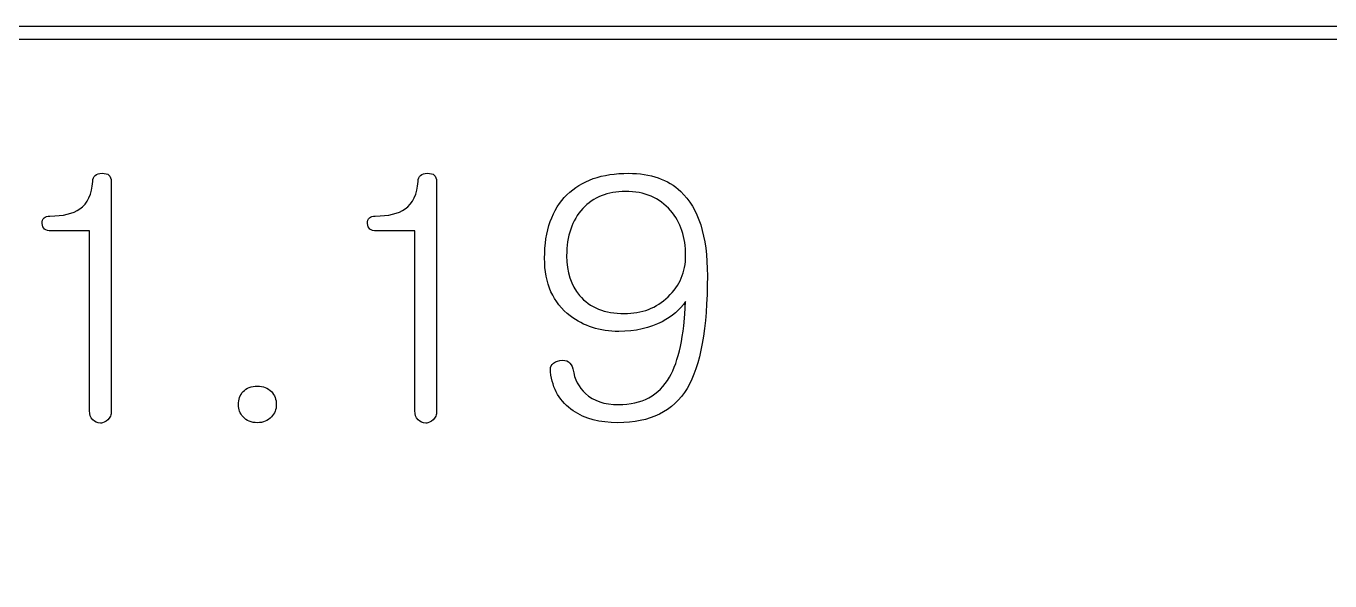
# Model space of a CAD drawing. Extents: x -145 to 145, y -175 to 185.
# Drawn here: x 3.56 to 22.96, y 176.85 to 185.1 of the extents above; entities that cross this region are included whole.
import ezdxf

# ---------------------------------------------------------------- set-up
doc = ezdxf.new("R2010")
doc.units = 0
doc.layers.add('screen_exp-1p', color=7, linetype='CONTINUOUS')

msp = doc.modelspace()

# ---------------------------------------------------------------- linework, layer by layer
at = {"layer": 'screen_exp-1p'}
for points in [[(-145.1, 185.1), (145.1, 185.1), (145.1, -175.1), (-145.1, -175.1), (-145.1, 185.1)], [(-144.9, 0.1), (-134.9, 0.1), (-134.9, -0.1), (-144.9, -0.1), (-144.9, -174.9), (144.9, -174.9), (144.9, -0.1), (134.9, -0.1), (134.9, 0.1), (144.9, 0.1), (144.9, 184.9), (-144.9, 184.9), (-144.9, 0.1)], [(3.936069, 182.053497), (3.906698, 182.055228), (3.88107, 182.060421), (3.859184, 182.069076), (3.841041, 182.081192), (3.82664, 182.096771), (3.815982, 182.115811), (3.809067, 182.138313), (3.805894, 182.164277), (3.806544, 182.190241), (3.811101, 182.212743), (3.819562, 182.231783), (3.831929, 182.247362), (3.848201, 182.259478), (3.868378, 182.268133), (3.89246, 182.273325), (3.920448, 182.275056), (3.99115, 182.276712), (4.057458, 182.281679), (4.119373, 182.289957), (4.176894, 182.301547), (4.230022, 182.316448), (4.278757, 182.334661), (4.323098, 182.356184), (4.363046, 182.38102), (4.404783, 182.41481), (4.441477, 182.453568), (4.473126, 182.497293), (4.49973, 182.545985), (4.521291, 182.599644), (4.537807, 182.65827), (4.549279, 182.721862), (4.555706, 182.790422), (4.559042, 182.81759), (4.566446, 182.841297), (4.577917, 182.861541), (4.593457, 182.878324), (4.613065, 182.891644), (4.63674, 182.901503), (4.664484, 182.9079), (4.696296, 182.910835), (4.728026, 182.910007), (4.755526, 182.905115), (4.778795, 182.89616), (4.797833, 182.88314), (4.81264, 182.866057), (4.823217, 182.844909), (4.829563, 182.819698), (4.831679, 182.790422), (4.831679, 179.375521), (4.830865, 179.355578), (4.828424, 179.336688), (4.824356, 179.318852), (4.818661, 179.302069), (4.802389, 179.271665), (4.779608, 179.245475), (4.7552, 179.224403), (4.72884, 179.209352), (4.700527, 179.200321), (4.685638, 179.198063), (4.670261, 179.19731), (4.637717, 179.202127), (4.607776, 179.21176), (4.580439, 179.226209), (4.555706, 179.245475), (4.535203, 179.273772), (4.520559, 179.305682), (4.511772, 179.341203), (4.508843, 179.380338), (4.508843, 182.053497), (3.936069, 182.053497)], [(8.776069, 182.053497), (8.746698, 182.055228), (8.72107, 182.060421), (8.699184, 182.069076), (8.681041, 182.081192), (8.66664, 182.096771), (8.655982, 182.115811), (8.649067, 182.138313), (8.645894, 182.164277), (8.646544, 182.190241), (8.651101, 182.212743), (8.659562, 182.231783), (8.671929, 182.247362), (8.688201, 182.259478), (8.708378, 182.268133), (8.73246, 182.273325), (8.760448, 182.275056), (8.83115, 182.276712), (8.897458, 182.281679), (8.959373, 182.289957), (9.016894, 182.301547), (9.070022, 182.316448), (9.118757, 182.334661), (9.163098, 182.356184), (9.203046, 182.38102), (9.244783, 182.41481), (9.281477, 182.453568), (9.313126, 182.497293), (9.33973, 182.545985), (9.361291, 182.599644), (9.377807, 182.65827), (9.389279, 182.721862), (9.395706, 182.790422), (9.399042, 182.81759), (9.406446, 182.841297), (9.417917, 182.861541), (9.433457, 182.878324), (9.453065, 182.891644), (9.47674, 182.901503), (9.504484, 182.9079), (9.536296, 182.910835), (9.568026, 182.910007), (9.595526, 182.905115), (9.618795, 182.89616), (9.637833, 182.88314), (9.65264, 182.866057), (9.663217, 182.844909), (9.669563, 182.819698), (9.671679, 182.790422), (9.671679, 179.375521), (9.670865, 179.355578), (9.668424, 179.336688), (9.664356, 179.318852), (9.658661, 179.302069), (9.642389, 179.271665), (9.619608, 179.245475), (9.5952, 179.224403), (9.56884, 179.209352), (9.540527, 179.200321), (9.525638, 179.198063), (9.510261, 179.19731), (9.477717, 179.202127), (9.447776, 179.21176), (9.420439, 179.226209), (9.395706, 179.245475), (9.375203, 179.273772), (9.360559, 179.305682), (9.351772, 179.341203), (9.348843, 179.380338), (9.348843, 182.053497), (8.776069, 182.053497)], [(12.367186, 179.202127), (12.269148, 179.204911), (12.175503, 179.213265), (12.086251, 179.227188), (12.001393, 179.24668), (11.920928, 179.27174), (11.844856, 179.30237), (11.773178, 179.338569), (11.705894, 179.380338), (11.66979, 179.405737), (11.63568, 179.432567), (11.603563, 179.460826), (11.57344, 179.490515), (11.545309, 179.521634), (11.519173, 179.554183), (11.495029, 179.588162), (11.472879, 179.623571), (11.452722, 179.66041), (11.434558, 179.698678), (11.418388, 179.738377), (11.404211, 179.779505), (11.392027, 179.822064), (11.381837, 179.866052), (11.37364, 179.91147), (11.367436, 179.958318), (11.365077, 179.991507), (11.368413, 180.021234), (11.377444, 180.047499), (11.39217, 180.070302), (11.412591, 180.089643), (11.438708, 180.105522), (11.470519, 180.11794), (11.508026, 180.126896), (11.545208, 180.130207), (11.578647, 180.1281), (11.608343, 180.120574), (11.634297, 180.10763), (11.656508, 180.089267), (11.674977, 180.065485), (11.689703, 180.036285), (11.700686, 180.001667), (11.711589, 179.945374), (11.726071, 179.892091), (11.744133, 179.841819), (11.765774, 179.794557), (11.790996, 179.750305), (11.819797, 179.709064), (11.852179, 179.670833), (11.88814, 179.635612), (11.934515, 179.597231), (11.985121, 179.563967), (12.039957, 179.53582), (12.099024, 179.512791), (12.162322, 179.49488), (12.229851, 179.482086), (12.30161, 179.47441), (12.377601, 179.471851), (12.4422, 179.47345), (12.504522, 179.478248), (12.564565, 179.486244), (12.622331, 179.497439), (12.677818, 179.511832), (12.731028, 179.529423), (12.781959, 179.550213), (12.830612, 179.574202), (12.876987, 179.601389), (12.921084, 179.631774), (12.962903, 179.665358), (13.002444, 179.70214), (13.039707, 179.742121), (13.074692, 179.7853), (13.107399, 179.831678), (13.137827, 179.881254), (13.16256, 179.926841), (13.185992, 179.975703), (13.208122, 180.027838), (13.22895, 180.083246), (13.248477, 180.141928), (13.266701, 180.203884), (13.283624, 180.269114), (13.299245, 180.337618), (13.313564, 180.409395), (13.326582, 180.484446), (13.338298, 180.56277), (13.348712, 180.644369), (13.365635, 180.817387), (13.377351, 181.003499), (13.343423, 180.958796), (13.30673, 180.9162), (13.267271, 180.875712), (13.225045, 180.83733), (13.180053, 180.801056), (13.132295, 180.766889), (13.08177, 180.734829), (13.028479, 180.704876), (12.958022, 180.67101), (12.884635, 180.64166), (12.80832, 180.616824), (12.729075, 180.596505), (12.646902, 180.580701), (12.561799, 180.569412), (12.473768, 180.562639), (12.382808, 180.560381), (12.330554, 180.561284), (12.279236, 180.563993), (12.228854, 180.568509), (12.179408, 180.574831), (12.130897, 180.582958), (12.083322, 180.592892), (12.036682, 180.604633), (11.990978, 180.618179), (11.94621, 180.633532), (11.902378, 180.65069), (11.859481, 180.669655), (11.817519, 180.690427), (11.776494, 180.713004), (11.736403, 180.737388), (11.697249, 180.763577), (11.65903, 180.791573), (11.613001, 180.828788), (11.569941, 180.868186), (11.529851, 180.909766), (11.492731, 180.953528), (11.45858, 180.999473), (11.427399, 181.047601), (11.399187, 181.09791), (11.373945, 181.150403), (11.351673, 181.205078), (11.33237, 181.261935), (11.316037, 181.320975), (11.302674, 181.382197), (11.29228, 181.445602), (11.284856, 181.511189), (11.280402, 181.578959), (11.278917, 181.648911), (11.280219, 181.724846), (11.284124, 181.798524), (11.290633, 181.869943), (11.299745, 181.939105), (11.311461, 182.00601), (11.32578, 182.070656), (11.342703, 182.133045), (11.362229, 182.193176), (11.384359, 182.251049), (11.409093, 182.306665), (11.43643, 182.360023), (11.46637, 182.411123), (11.498914, 182.459965), (11.534061, 182.50655), (11.571812, 182.550877), (11.612167, 182.592946), (11.653579, 182.63144), (11.697107, 182.667451), (11.74275, 182.700978), (11.790508, 182.732022), (11.840381, 182.760583), (11.89237, 182.786659), (11.946475, 182.810253), (12.002694, 182.831363), (12.061029, 182.849989), (12.12148, 182.866132), (12.184045, 182.879791), (12.248727, 182.890967), (12.315523, 182.899659), (12.384435, 182.905868), (12.455462, 182.909593), (12.528604, 182.910835), (12.588994, 182.909781), (12.647797, 182.90662), (12.705013, 182.901352), (12.760643, 182.893977), (12.814686, 182.884495), (12.867143, 182.872905), (12.918013, 182.859208), (12.967297, 182.843404), (13.014994, 182.825493), (13.061105, 182.805474), (13.105629, 182.783348), (13.148567, 182.759115), (13.189918, 182.732775), (13.229682, 182.704327), (13.26786, 182.673773), (13.304452, 182.641111), (13.352373, 182.592758), (13.397202, 182.540416), (13.43894, 182.484085), (13.477586, 182.423766), (13.51314, 182.359458), (13.545603, 182.291162), (13.574974, 182.218876), (13.601253, 182.142603), (13.62444, 182.06234), (13.644536, 181.978089), (13.661541, 181.889849), (13.675453, 181.79762), (13.686274, 181.701403), (13.694003, 181.601197), (13.698641, 181.497003), (13.700186, 181.38882), (13.699007, 181.24455), (13.695468, 181.105549), (13.689569, 180.971816), (13.681311, 180.843351), (13.670694, 180.720153), (13.657717, 180.602224), (13.64238, 180.489563), (13.624685, 180.38217), (13.604629, 180.280045), (13.582215, 180.183189), (13.557441, 180.0916), (13.530307, 180.005279), (13.500814, 179.924226), (13.468962, 179.848442), (13.43475, 179.777925), (13.398179, 179.712676), (13.35815, 179.650852), (13.314866, 179.593016), (13.268328, 179.539169), (13.218536, 179.489311), (13.165489, 179.443441), (13.109188, 179.40156), (13.049633, 179.363668), (12.986823, 179.329764), (12.920759, 179.299849), (12.85144, 179.273923), (12.778867, 179.251985), (12.70304, 179.234036), (12.623958, 179.220076), (12.541622, 179.210104), (12.456031, 179.204121), (12.367186, 179.202127)], [(13.377351, 181.687443), (13.376476, 181.738035), (13.373852, 181.787461), (13.369479, 181.83572), (13.363357, 181.882812), (13.355485, 181.928739), (13.345864, 181.973498), (13.334494, 182.017091), (13.321375, 182.059518), (13.306506, 182.100778), (13.289889, 182.140872), (13.271522, 182.179799), (13.251405, 182.217559), (13.22954, 182.254154), (13.205925, 182.289581), (13.180561, 182.323842), (13.153448, 182.356937), (13.122145, 182.391349), (13.089418, 182.42354), (13.055267, 182.453512), (13.019693, 182.481263), (12.982694, 182.506794), (12.944272, 182.530105), (12.904426, 182.551196), (12.863156, 182.570067), (12.820463, 182.586718), (12.776345, 182.601149), (12.730804, 182.613359), (12.683839, 182.62335), (12.63545, 182.63112), (12.585638, 182.636671), (12.534401, 182.640001), (12.481741, 182.641111), (12.432274, 182.640114), (12.384109, 182.637122), (12.337246, 182.632136), (12.291685, 182.625156), (12.247425, 182.616182), (12.204467, 182.605213), (12.16281, 182.59225), (12.122456, 182.577292), (12.083403, 182.56034), (12.045652, 182.541394), (12.009203, 182.520454), (11.974056, 182.497519), (11.94021, 182.47259), (11.907666, 182.445666), (11.876424, 182.416748), (11.846483, 182.385836), (11.817479, 182.35261), (11.790345, 182.317953), (11.765083, 182.281867), (11.741692, 182.244351), (11.720172, 182.205405), (11.700524, 182.165029), (11.682747, 182.123224), (11.666841, 182.079988), (11.652806, 182.035322), (11.640643, 181.989227), (11.630351, 181.941702), (11.62193, 181.892746), (11.615381, 181.842361), (11.610702, 181.790546), (11.607896, 181.737301), (11.60696, 181.682626), (11.60997, 181.594424), (11.619001, 181.510436), (11.634053, 181.430663), (11.655125, 181.355104), (11.682218, 181.28376), (11.715331, 181.21663), (11.754465, 181.153714), (11.79962, 181.095013), (11.829072, 181.062351), (11.860152, 181.031796), (11.892858, 181.003349), (11.927192, 180.977009), (11.963153, 180.952776), (12.000742, 180.93065), (12.039957, 180.910631), (12.0808, 180.89272), (12.12327, 180.876916), (12.167367, 180.863219), (12.213091, 180.851629), (12.260442, 180.842147), (12.309421, 180.834771), (12.360027, 180.829503), (12.41226, 180.826342), (12.46612, 180.825289), (12.514427, 180.826267), (12.561718, 180.829202), (12.607991, 180.834094), (12.653248, 180.840942), (12.697487, 180.849748), (12.74071, 180.860509), (12.782915, 180.873228), (12.824103, 180.887903), (12.864275, 180.904535), (12.903429, 180.923124), (12.941567, 180.943669), (12.978687, 180.966171), (13.014791, 180.99063), (13.049877, 181.017046), (13.083947, 181.045418), (13.116999, 181.075747), (13.148526, 181.106923), (13.178019, 181.139039), (13.205478, 181.172096), (13.230903, 181.206094), (13.254294, 181.241032), (13.275651, 181.276911), (13.294974, 181.313731), (13.312263, 181.351492), (13.327518, 181.390193), (13.340739, 181.429835), (13.351926, 181.470418), (13.361079, 181.511942), (13.368198, 181.554406), (13.373283, 181.597811), (13.376334, 181.642157), (13.377351, 181.687443)], [(7.006483, 179.746392), (7.038214, 179.745112), (7.068317, 179.741274), (7.096793, 179.734877), (7.123642, 179.725922), (7.148863, 179.714407), (7.172457, 179.700334), (7.194425, 179.683702), (7.214765, 179.664511), (7.23185, 179.644643), (7.246658, 179.623571), (7.259187, 179.601295), (7.269438, 179.577814), (7.277412, 179.55313), (7.283107, 179.527241), (7.286524, 179.500148), (7.287663, 179.471851), (7.286524, 179.445812), (7.283107, 179.420676), (7.277412, 179.396443), (7.269438, 179.373113), (7.259187, 179.350686), (7.246658, 179.329162), (7.23185, 179.308542), (7.214765, 179.288824), (7.194425, 179.268504), (7.172457, 179.250894), (7.148863, 179.235993), (7.123642, 179.223801), (7.096793, 179.214319), (7.068317, 179.207545), (7.038214, 179.203482), (7.006483, 179.202127), (6.973533, 179.203482), (6.942372, 179.207545), (6.913001, 179.214319), (6.88542, 179.223801), (6.859629, 179.235993), (6.835628, 179.250894), (6.813416, 179.268504), (6.792995, 179.288824), (6.77713, 179.308542), (6.76338, 179.329162), (6.751746, 179.350686), (6.742227, 179.373113), (6.734823, 179.396443), (6.729534, 179.420676), (6.726361, 179.445812), (6.725304, 179.471851), (6.726361, 179.500148), (6.729534, 179.527241), (6.734823, 179.55313), (6.742227, 179.577814), (6.751746, 179.601295), (6.76338, 179.623571), (6.77713, 179.644643), (6.792995, 179.664511), (6.813416, 179.683702), (6.835628, 179.700334), (6.859629, 179.714407), (6.88542, 179.725922), (6.913001, 179.734877), (6.942372, 179.741274), (6.973533, 179.745112), (7.006483, 179.746392)]]:
    msp.add_lwpolyline(points, dxfattribs=at)

doc.saveas('drawing.dxf')
